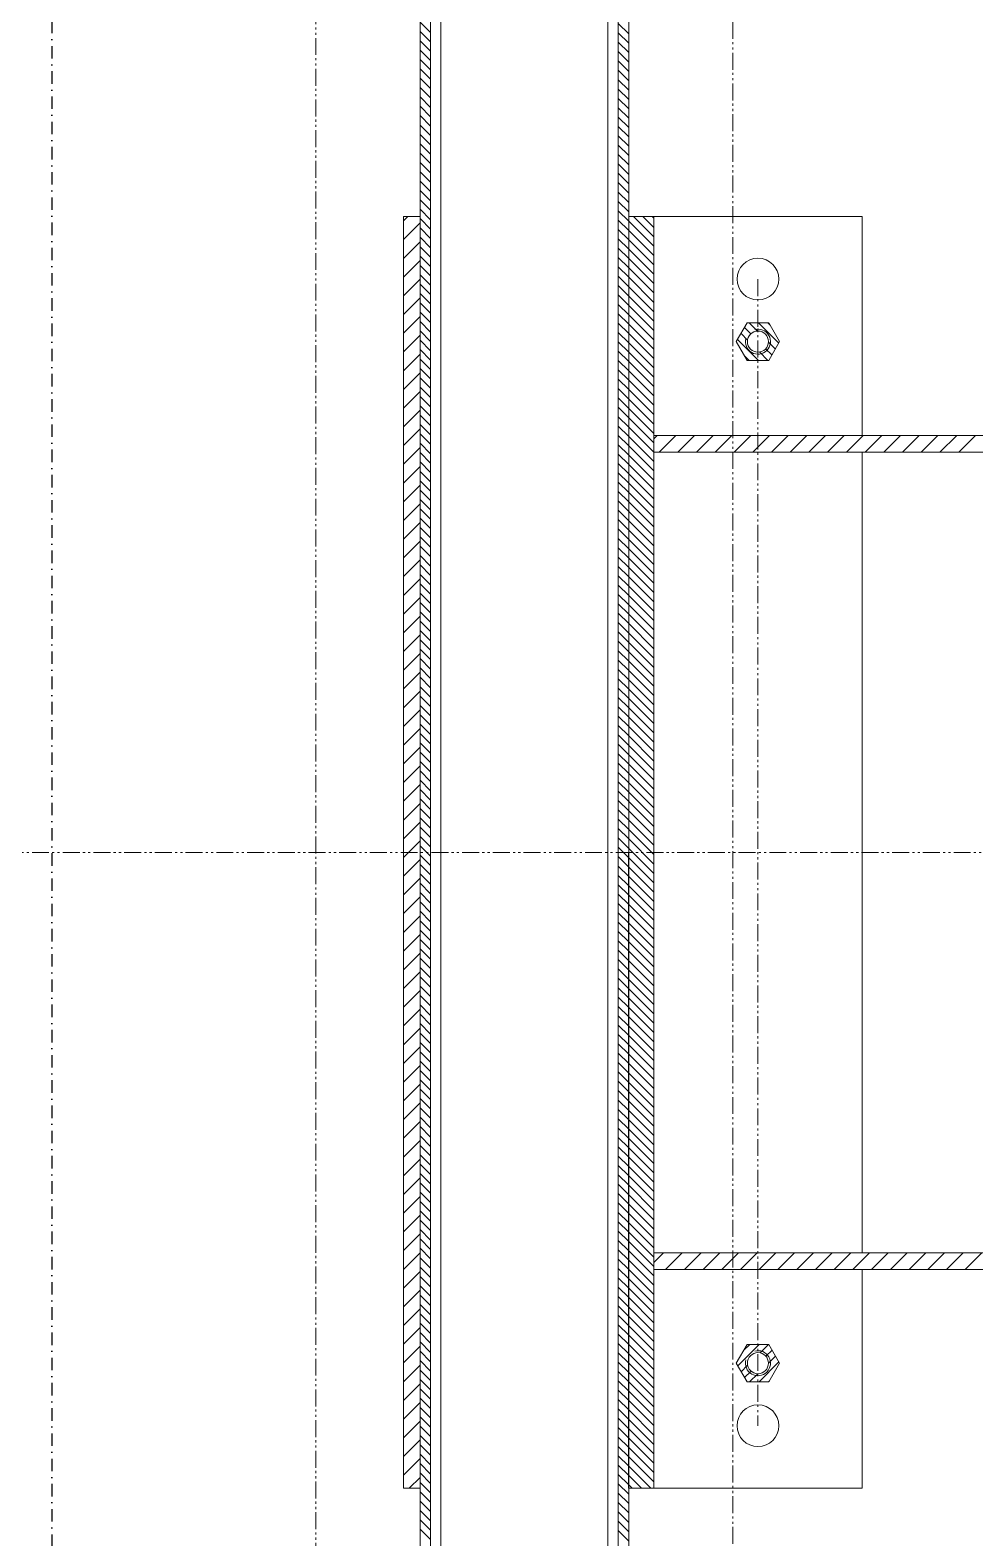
# Model space of a CAD drawing. Header units: millimetres. Extents: x 2179 to 44859, y 3478 to 159868.
# Drawn here: x 22059 to 22512, y 128228 to 128951 of the extents above; entities that cross this region are included whole.
import ezdxf

# ---------------------------------------------------------------- set-up
doc = ezdxf.new("R2010")
doc.units = ezdxf.units.MM
doc.linetypes.add('1_Čerchovaná 6_0mm', pattern=[12, 6, -3, 0, -3])
doc.linetypes.add('IMPORT-PHANTOM2', pattern=[14.732, 8.128, -1.524, 1.016, -1.524, 1.016, -1.524])
for name, color, linetype, lineweight in [('0-1', 7, 'IMPORT-PHANTOM2', 9), ('0-2', 7, 'Continuous', 9), ('2966-1_navrh dispozice stroju-HK_dwg-1', 7, 'Continuous', 9)]:
    doc.layers.add(name, color=color, linetype=linetype, lineweight=lineweight)
doc.layers.add('S-GRID-1', color=9, linetype='1_Čerchovaná 6_0mm', lineweight=25, true_color=0x808080)

# ---------------------------------------------------------------- blocks, each defined once
blk = doc.blocks.new('2966-1_navrh dispozice stroju-HK_dwg__X1375-902950-1NP _ stroje - KOTVÍCÍ BODY')
at = {"layer": '0-2'}
for p, q in [((-5916.6, 6098.09), (-5911.6, 6103.09)), ((-5912.11, 6098.09), (-5907.11, 6103.09)), ((-5907.62, 6098.09), (-5902.62, 6103.09)), ((-5903.13, 6098.09), (-5898.13, 6103.09)), ((-5898.64, 6098.09), (-5893.64, 6103.09)), ((-5894.15, 6098.09), (-5889.15, 6103.09)), ((-5889.66, 6098.09), (-5884.66, 6103.09)), ((-5885.17, 6098.09), (-5880.17, 6103.09)), ((-5880.68, 6098.09), (-5875.68, 6103.09)), ((-5876.19, 6098.09), (-5871.19, 6103.09)), ((-5871.7, 6098.09), (-5866.7, 6103.09)), ((-5867.21, 6098.09), (-5862.21, 6103.09)), ((-5862.72, 6098.09), (-5857.72, 6103.09)), ((-5858.23, 6098.09), (-5853.23, 6103.09)), ((-5853.74, 6098.09), (-5848.74, 6103.09)), ((-5849.25, 6098.09), (-5844.25, 6103.09)), ((-5844.76, 6098.09), (-5839.76, 6103.09)), ((-5840.27, 6098.09), (-5835.27, 6103.09)), ((-5835.78, 6098.09), (-5830.78, 6103.09)), ((-5831.29, 6098.09), (-5826.29, 6103.09)), ((-5826.8, 6098.09), (-5821.8, 6103.09)), ((-5822.31, 6098.09), (-5817.31, 6103.09)), ((-5817.82, 6098.09), (-5812.82, 6103.09)), ((-5813.33, 6098.09), (-5808.33, 6103.09)), ((-5808.84, 6098.09), (-5803.84, 6103.09)), ((-5804.35, 6098.09), (-5799.35, 6103.09)), ((-5799.86, 6098.09), (-5794.86, 6103.09)), ((-5795.37, 6098.09), (-5790.37, 6103.09)), ((-5790.88, 6098.09), (-5785.88, 6103.09)), ((-5786.39, 6098.09), (-5781.39, 6103.09)), ((-5781.9, 6098.09), (-5776.9, 6103.09)), ((-5777.41, 6098.09), (-5772.41, 6103.09)), ((-5772.92, 6098.09), (-5767.92, 6103.09)), ((-5768.43, 6098.09), (-5763.43, 6103.09)), ((-5763.94, 6098.09), (-5758.94, 6103.09)), ((-5759.45, 6098.09), (-5754.45, 6103.09)), ((-5754.96, 6098.09), (-5749.96, 6103.09)), ((-5750.47, 6098.09), (-5745.47, 6103.09)), ((-5745.98, 6098.09), (-5740.98, 6103.09)), ((-5741.49, 6098.09), (-5736.49, 6103.09)), ((-5737, 6098.09), (-5732, 6103.09)), ((-5732.51, 6098.09), (-5727.51, 6103.09)), ((-5728.02, 6098.09), (-5723.02, 6103.09)), ((-5723.53, 6098.09), (-5718.53, 6103.09)), ((-5719.04, 6098.09), (-5714.04, 6103.09)), ((-5714.55, 6098.09), (-5709.55, 6103.09)), ((-5710.06, 6098.09), (-5705.06, 6103.09)), ((-5705.57, 6098.09), (-5700.57, 6103.09)), ((-5701.08, 6098.09), (-5696.08, 6103.09)), ((-5696.59, 6098.09), (-5691.59, 6103.09)), ((-5692.1, 6098.09), (-5687.1, 6103.09)), ((-5687.61, 6098.09), (-5682.61, 6103.09)), ((-5683.12, 6098.09), (-5678.12, 6103.09)), ((-5678.63, 6098.09), (-5673.63, 6103.09)), ((-5674.14, 6098.09), (-5669.14, 6103.09)), ((-5669.65, 6098.09), (-5664.65, 6103.09)), ((-5665.16, 6098.09), (-5660.16, 6103.09)), ((-5660.66, 6098.09), (-5655.66, 6103.09)), ((-5656.17, 6098.09), (-5651.17, 6103.09)), ((-5651.68, 6098.09), (-5646.68, 6103.09)), ((-5647.19, 6098.09), (-5642.19, 6103.09)), ((-5642.7, 6098.09), (-5637.7, 6103.09)), ((-5638.21, 6098.09), (-5633.21, 6103.09)), ((-5633.72, 6098.09), (-5628.72, 6103.09)), ((-5629.23, 6098.09), (-5624.23, 6103.09)), ((-5624.74, 6098.09), (-5619.74, 6103.09)), ((-5620.25, 6098.09), (-5615.25, 6103.09)), ((-5615.76, 6098.09), (-5610.76, 6103.09)), ((-5611.27, 6098.09), (-5606.27, 6103.09)), ((-5606.78, 6098.09), (-5601.78, 6103.09)), ((-5602.29, 6098.09), (-5597.29, 6103.09)), ((-5597.8, 6098.09), (-5592.8, 6103.09)), ((-5593.31, 6098.09), (-5588.31, 6103.09)), ((-5588.82, 6098.09), (-5583.82, 6103.09)), ((-5584.33, 6098.09), (-5579.33, 6103.09)), ((-5579.84, 6098.09), (-5574.84, 6103.09)), ((-5575.35, 6098.09), (-5570.35, 6103.09)), ((-5570.86, 6098.09), (-5565.86, 6103.09)), ((-5566.37, 6098.09), (-5561.37, 6103.09)), ((-5561.88, 6098.09), (-5556.88, 6103.09)), ((-5557.39, 6098.09), (-5552.39, 6103.09)), ((-5552.9, 6098.09), (-5547.9, 6103.09)), ((-5548.41, 6098.09), (-5543.41, 6103.09)), ((-5543.92, 6098.09), (-5538.92, 6103.09)), ((-5539.43, 6098.09), (-5534.43, 6103.09)), ((-5534.94, 6098.09), (-5529.94, 6103.09)), ((-5530.45, 6098.09), (-5525.45, 6103.09)), ((-5525.96, 6098.09), (-5520.96, 6103.09)), ((-5521.47, 6098.09), (-5516.47, 6103.09)), ((-5516.98, 6098.09), (-5511.98, 6103.09)), ((-5512.49, 6098.09), (-5507.49, 6103.09)), ((-5508, 6098.09), (-5503, 6103.09)), ((-5503.51, 6098.09), (-5498.51, 6103.09)), ((-5499.02, 6098.09), (-5494.02, 6103.09)), ((-5494.53, 6098.09), (-5489.53, 6103.09)), ((-5490.04, 6098.09), (-5485.04, 6103.09)), ((-5485.55, 6098.09), (-5480.55, 6103.09)), ((-5481.06, 6098.09), (-5476.06, 6103.09)), ((-5476.57, 6098.09), (-5471.57, 6103.09)), ((-5472.08, 6098.09), (-5467.08, 6103.09)), ((-5467.59, 6098.09), (-5462.59, 6103.09)), ((-5463.1, 6098.09), (-5458.1, 6103.09)), ((-5458.61, 6098.09), (-5453.61, 6103.09)), ((-5454.12, 6098.09), (-5449.12, 6103.09)), ((-5449.63, 6098.09), (-5444.63, 6103.09)), ((-5445.14, 6098.09), (-5440.14, 6103.09)), ((-5440.65, 6098.09), (-5435.65, 6103.09)), ((-5436.16, 6098.09), (-5431.16, 6103.09)), ((-5431.67, 6098.09), (-5426.67, 6103.09)), ((-5427.18, 6098.09), (-5422.18, 6103.09)), ((-5422.69, 6098.09), (-5417.69, 6103.09)), ((-5418.2, 6098.09), (-5413.2, 6103.09)), ((-5413.71, 6098.09), (-5408.71, 6103.09)), ((-5409.22, 6098.09), (-5404.22, 6103.09)), ((-5404.73, 6098.09), (-5399.73, 6103.09)), ((-5400.24, 6098.09), (-5395.24, 6103.09)), ((-5395.75, 6098.09), (-5390.75, 6103.09)), ((-5391.26, 6098.09), (-5386.26, 6103.09)), ((-5386.77, 6098.09), (-5381.77, 6103.09)), ((-5382.28, 6098.09), (-5377.28, 6103.09)), ((-5377.79, 6098.09), (-5372.79, 6103.09)), ((-5373.3, 6098.09), (-5368.3, 6103.09)), ((-5368.81, 6098.09), (-5363.81, 6103.09)), ((-5364.32, 6098.09), (-5359.32, 6103.09)), ((-5359.83, 6098.09), (-5354.83, 6103.09)), ((-5355.34, 6098.09), (-5350.34, 6103.09)), ((-5350.85, 6098.09), (-5345.85, 6103.09)), ((-5346.36, 6098.09), (-5341.36, 6103.09)), ((-5341.87, 6098.09), (-5336.87, 6103.09)), ((-5337.38, 6098.09), (-5332.38, 6103.09)), ((-5332.89, 6098.09), (-5327.89, 6103.09)), ((-5328.4, 6098.09), (-5323.4, 6103.09)), ((-5323.91, 6098.09), (-5318.91, 6103.09)), ((-5319.42, 6098.09), (-5314.42, 6103.09)), ((-5314.93, 6098.09), (-5309.93, 6103.09)), ((-5310.43, 6098.09), (-5305.43, 6103.09)), ((-5305.94, 6098.09), (-5300.94, 6103.09)), ((-5301.45, 6098.09), (-5296.45, 6103.09)), ((-5296.96, 6098.09), (-5291.96, 6103.09)), ((-5292.47, 6098.09), (-5287.47, 6103.09)), ((-5287.98, 6098.09), (-5282.98, 6103.09)), ((-5283.49, 6098.09), (-5278.49, 6103.09)), ((-5279, 6098.09), (-5274, 6103.09)), ((-5274.51, 6098.09), (-5269.51, 6103.09)), ((-5270.02, 6098.09), (-5265.02, 6103.09)), ((-5265.53, 6098.09), (-5260.53, 6103.09)), ((-5261.04, 6098.09), (-5256.04, 6103.09)), ((-5256.55, 6098.09), (-5251.55, 6103.09)), ((-5252.06, 6098.09), (-5247.06, 6103.09)), ((-5247.57, 6098.09), (-5242.57, 6103.09)), ((-5243.08, 6098.09), (-5238.08, 6103.09)), ((-5238.59, 6098.09), (-5233.59, 6103.09)), ((-5234.1, 6098.09), (-5229.1, 6103.09)), ((-5229.61, 6098.09), (-5224.61, 6103.09)), ((-5225.12, 6098.09), (-5220.12, 6103.09)), ((-5220.63, 6098.09), (-5215.63, 6103.09)), ((-5216.14, 6098.09), (-5211.14, 6103.09)), ((-5211.65, 6098.09), (-5206.65, 6103.09)), ((-5207.16, 6098.09), (-5202.16, 6103.09)), ((-5202.67, 6098.09), (-5197.67, 6103.09)), ((-5198.18, 6098.09), (-5193.18, 6103.09)), ((-5193.69, 6098.09), (-5188.69, 6103.09))]:
    blk.add_line(p, q, dxfattribs=at)
blk = doc.blocks.new('2966-1_navrh dispozice stroju-HK_dwg__X1376-902951-1NP _ stroje - KOTVÍCÍ BODY')
at = {"layer": '0-2'}
for p, q in [((-5915.89, 6193.09), (-5910.89, 6198.09)), ((-5911.4, 6193.09), (-5906.4, 6198.09)), ((-5906.91, 6193.09), (-5901.91, 6198.09)), ((-5902.42, 6193.09), (-5897.42, 6198.09)), ((-5897.93, 6193.09), (-5892.93, 6198.09)), ((-5893.44, 6193.09), (-5888.44, 6198.09)), ((-5888.95, 6193.09), (-5883.95, 6198.09)), ((-5884.46, 6193.09), (-5879.46, 6198.09)), ((-5879.97, 6193.09), (-5874.97, 6198.09)), ((-5875.48, 6193.09), (-5870.48, 6198.09)), ((-5870.99, 6193.09), (-5865.99, 6198.09)), ((-5866.5, 6193.09), (-5861.5, 6198.09)), ((-5862.01, 6193.09), (-5857.01, 6198.09)), ((-5857.52, 6193.09), (-5852.52, 6198.09)), ((-5853.03, 6193.09), (-5848.03, 6198.09)), ((-5848.54, 6193.09), (-5843.54, 6198.09)), ((-5844.05, 6193.09), (-5839.05, 6198.09)), ((-5839.56, 6193.09), (-5834.56, 6198.09)), ((-5835.07, 6193.09), (-5830.07, 6198.09)), ((-5830.58, 6193.09), (-5825.58, 6198.09)), ((-5826.09, 6193.09), (-5821.09, 6198.09)), ((-5821.6, 6193.09), (-5816.6, 6198.09)), ((-5817.11, 6193.09), (-5812.11, 6198.09)), ((-5812.62, 6193.09), (-5807.62, 6198.09)), ((-5808.13, 6193.09), (-5803.13, 6198.09)), ((-5803.64, 6193.09), (-5798.64, 6198.09)), ((-5799.15, 6193.09), (-5794.15, 6198.09)), ((-5794.66, 6193.09), (-5789.66, 6198.09)), ((-5790.17, 6193.09), (-5785.17, 6198.09)), ((-5785.68, 6193.09), (-5780.68, 6198.09)), ((-5781.19, 6193.09), (-5776.19, 6198.09)), ((-5776.7, 6193.09), (-5771.7, 6198.09)), ((-5772.21, 6193.09), (-5767.21, 6198.09)), ((-5767.72, 6193.09), (-5762.72, 6198.09)), ((-5763.23, 6193.09), (-5758.23, 6198.09)), ((-5758.74, 6193.09), (-5753.74, 6198.09)), ((-5754.25, 6193.09), (-5749.25, 6198.09)), ((-5749.76, 6193.09), (-5744.76, 6198.09)), ((-5745.27, 6193.09), (-5740.27, 6198.09)), ((-5740.78, 6193.09), (-5735.78, 6198.09)), ((-5736.29, 6193.09), (-5731.29, 6198.09)), ((-5731.8, 6193.09), (-5726.8, 6198.09)), ((-5727.31, 6193.09), (-5722.31, 6198.09)), ((-5722.82, 6193.09), (-5717.82, 6198.09)), ((-5718.33, 6193.09), (-5713.33, 6198.09)), ((-5713.84, 6193.09), (-5708.84, 6198.09)), ((-5709.35, 6193.09), (-5704.35, 6198.09)), ((-5704.86, 6193.09), (-5699.86, 6198.09)), ((-5700.37, 6193.09), (-5695.37, 6198.09)), ((-5695.88, 6193.09), (-5690.88, 6198.09)), ((-5691.39, 6193.09), (-5686.39, 6198.09)), ((-5686.9, 6193.09), (-5681.9, 6198.09)), ((-5682.41, 6193.09), (-5677.41, 6198.09)), ((-5677.92, 6193.09), (-5672.92, 6198.09)), ((-5673.43, 6193.09), (-5668.43, 6198.09)), ((-5668.94, 6193.09), (-5663.94, 6198.09)), ((-5664.45, 6193.09), (-5659.45, 6198.09)), ((-5659.96, 6193.09), (-5654.96, 6198.09)), ((-5655.47, 6193.09), (-5650.47, 6198.09)), ((-5650.98, 6193.09), (-5645.98, 6198.09)), ((-5646.49, 6193.09), (-5641.49, 6198.09)), ((-5642, 6193.09), (-5637, 6198.09)), ((-5637.51, 6193.09), (-5632.51, 6198.09)), ((-5633.02, 6193.09), (-5628.02, 6198.09)), ((-5628.53, 6193.09), (-5623.53, 6198.09)), ((-5624.04, 6193.09), (-5619.04, 6198.09)), ((-5619.55, 6193.09), (-5614.55, 6198.09)), ((-5615.06, 6193.09), (-5610.06, 6198.09)), ((-5610.57, 6193.09), (-5605.57, 6198.09)), ((-5606.08, 6193.09), (-5601.08, 6198.09)), ((-5601.59, 6193.09), (-5596.59, 6198.09)), ((-5597.1, 6193.09), (-5592.1, 6198.09)), ((-5592.61, 6193.09), (-5587.61, 6198.09)), ((-5588.12, 6193.09), (-5583.12, 6198.09)), ((-5583.63, 6193.09), (-5578.63, 6198.09)), ((-5579.14, 6193.09), (-5574.14, 6198.09)), ((-5574.65, 6193.09), (-5569.65, 6198.09)), ((-5570.16, 6193.09), (-5565.16, 6198.09)), ((-5565.66, 6193.09), (-5560.66, 6198.09)), ((-5561.17, 6193.09), (-5556.17, 6198.09)), ((-5556.68, 6193.09), (-5551.68, 6198.09)), ((-5552.19, 6193.09), (-5547.19, 6198.09)), ((-5547.7, 6193.09), (-5542.7, 6198.09)), ((-5543.21, 6193.09), (-5538.21, 6198.09)), ((-5538.72, 6193.09), (-5533.72, 6198.09)), ((-5534.23, 6193.09), (-5529.23, 6198.09)), ((-5529.74, 6193.09), (-5524.74, 6198.09)), ((-5525.25, 6193.09), (-5520.25, 6198.09)), ((-5520.76, 6193.09), (-5515.76, 6198.09)), ((-5516.27, 6193.09), (-5511.27, 6198.09)), ((-5511.78, 6193.09), (-5506.78, 6198.09)), ((-5507.29, 6193.09), (-5502.29, 6198.09)), ((-5502.8, 6193.09), (-5497.8, 6198.09)), ((-5498.31, 6193.09), (-5493.31, 6198.09)), ((-5493.82, 6193.09), (-5488.82, 6198.09)), ((-5489.33, 6193.09), (-5484.33, 6198.09)), ((-5484.84, 6193.09), (-5479.84, 6198.09)), ((-5480.35, 6193.09), (-5475.35, 6198.09)), ((-5475.86, 6193.09), (-5470.86, 6198.09)), ((-5471.37, 6193.09), (-5466.37, 6198.09)), ((-5466.88, 6193.09), (-5461.88, 6198.09)), ((-5462.39, 6193.09), (-5457.39, 6198.09)), ((-5457.9, 6193.09), (-5452.9, 6198.09)), ((-5453.41, 6193.09), (-5448.41, 6198.09)), ((-5448.92, 6193.09), (-5443.92, 6198.09)), ((-5444.43, 6193.09), (-5439.43, 6198.09)), ((-5439.94, 6193.09), (-5434.94, 6198.09)), ((-5435.45, 6193.09), (-5430.45, 6198.09)), ((-5430.96, 6193.09), (-5425.96, 6198.09)), ((-5426.47, 6193.09), (-5421.47, 6198.09)), ((-5421.98, 6193.09), (-5416.98, 6198.09)), ((-5417.49, 6193.09), (-5412.49, 6198.09)), ((-5413, 6193.09), (-5408, 6198.09)), ((-5408.51, 6193.09), (-5403.51, 6198.09)), ((-5404.02, 6193.09), (-5399.02, 6198.09)), ((-5399.53, 6193.09), (-5394.53, 6198.09)), ((-5395.04, 6193.09), (-5390.04, 6198.09)), ((-5390.55, 6193.09), (-5385.55, 6198.09)), ((-5386.06, 6193.09), (-5381.06, 6198.09)), ((-5381.57, 6193.09), (-5376.57, 6198.09)), ((-5377.08, 6193.09), (-5372.08, 6198.09)), ((-5372.59, 6193.09), (-5367.59, 6198.09)), ((-5368.1, 6193.09), (-5363.1, 6198.09)), ((-5363.61, 6193.09), (-5358.61, 6198.09)), ((-5359.12, 6193.09), (-5354.12, 6198.09)), ((-5354.63, 6193.09), (-5349.63, 6198.09)), ((-5350.14, 6193.09), (-5345.14, 6198.09)), ((-5345.65, 6193.09), (-5340.65, 6198.09)), ((-5341.16, 6193.09), (-5336.16, 6198.09)), ((-5336.67, 6193.09), (-5331.67, 6198.09)), ((-5332.18, 6193.09), (-5327.18, 6198.09)), ((-5327.69, 6193.09), (-5322.69, 6198.09)), ((-5323.2, 6193.09), (-5318.2, 6198.09)), ((-5318.71, 6193.09), (-5313.71, 6198.09)), ((-5314.22, 6193.09), (-5309.22, 6198.09)), ((-5309.73, 6193.09), (-5304.73, 6198.09)), ((-5305.24, 6193.09), (-5300.24, 6198.09)), ((-5300.75, 6193.09), (-5295.75, 6198.09)), ((-5296.26, 6193.09), (-5291.26, 6198.09)), ((-5291.77, 6193.09), (-5286.77, 6198.09)), ((-5287.28, 6193.09), (-5282.28, 6198.09)), ((-5282.79, 6193.09), (-5277.79, 6198.09)), ((-5278.3, 6193.09), (-5273.3, 6198.09)), ((-5273.81, 6193.09), (-5268.81, 6198.09)), ((-5269.32, 6193.09), (-5264.32, 6198.09)), ((-5264.83, 6193.09), (-5259.83, 6198.09)), ((-5260.34, 6193.09), (-5255.34, 6198.09)), ((-5255.85, 6193.09), (-5250.85, 6198.09)), ((-5251.36, 6193.09), (-5246.36, 6198.09)), ((-5246.87, 6193.09), (-5241.87, 6198.09)), ((-5242.38, 6193.09), (-5237.38, 6198.09)), ((-5237.89, 6193.09), (-5232.89, 6198.09)), ((-5233.4, 6193.09), (-5228.4, 6198.09)), ((-5228.91, 6193.09), (-5223.91, 6198.09)), ((-5224.42, 6193.09), (-5219.42, 6198.09)), ((-5219.93, 6193.09), (-5214.93, 6198.09)), ((-5215.43, 6193.09), (-5210.43, 6198.09)), ((-5210.94, 6193.09), (-5205.94, 6198.09)), ((-5206.45, 6193.09), (-5201.45, 6198.09)), ((-5201.96, 6193.09), (-5196.96, 6198.09)), ((-5197.47, 6193.09), (-5192.47, 6198.09)), ((-5192.98, 6193.09), (-5187.98, 6198.09))]:
    blk.add_line(p, q, dxfattribs=at)
blk = doc.blocks.new('2966-1_navrh dispozice stroju-HK_dwg__X1385-902960-1NP _ stroje - KOTVÍCÍ BODY')
at = {"layer": '0-2'}
for p, q in [((-5318.3, 6359.49), (-5326.3, 6367.49)), ((-5318.3, 6350.51), (-5326.3, 6358.51)), ((-5318.3, 6341.53), (-5326.3, 6349.53)), ((-5318.3, 6332.55), (-5326.3, 6340.55)), ((-5318.3, 6323.57), (-5326.3, 6331.57)), ((-5318.3, 6314.59), (-5326.3, 6322.59)), ((-5318.3, 6305.61), (-5326.3, 6313.61)), ((-5318.3, 6296.63), (-5326.3, 6304.63)), ((-5318.3, 6287.65), (-5326.3, 6295.65)), ((-5318.3, 6278.67), (-5326.3, 6286.67)), ((-5318.3, 6269.69), (-5326.3, 6277.69)), ((-5318.3, 6260.71), (-5326.3, 6268.71)), ((-5318.3, 6251.73), (-5326.3, 6259.73)), ((-5318.3, 6242.75), (-5326.3, 6250.75)), ((-5318.3, 6233.77), (-5326.3, 6241.77)), ((-5318.3, 6224.79), (-5326.3, 6232.79)), ((-5318.3, 6215.81), (-5326.3, 6223.81)), ((-5321.56, 6210.09), (-5326.3, 6214.83))]:
    blk.add_line(p, q, dxfattribs=at)
blk = doc.blocks.new('2966-1_navrh dispozice stroju-HK_dwg__X1386-902961-1NP _ stroje - KOTVÍCÍ BODY')
at = {"layer": '0-2'}
for p, q in [((-5710.3, 6356.36), (-5718.3, 6364.36)), ((-5710.3, 6347.38), (-5718.3, 6355.38)), ((-5710.3, 6338.4), (-5718.3, 6346.4)), ((-5710.3, 6329.42), (-5718.3, 6337.42)), ((-5710.3, 6320.44), (-5718.3, 6328.44)), ((-5710.3, 6311.46), (-5718.3, 6319.46)), ((-5710.3, 6302.48), (-5718.3, 6310.48)), ((-5710.3, 6293.5), (-5718.3, 6301.5)), ((-5710.3, 6284.52), (-5718.3, 6292.52)), ((-5710.3, 6275.54), (-5718.3, 6283.54)), ((-5710.3, 6266.56), (-5718.3, 6274.56)), ((-5710.3, 6257.58), (-5718.3, 6265.58)), ((-5710.3, 6248.6), (-5718.3, 6256.6)), ((-5710.3, 6239.62), (-5718.3, 6247.62)), ((-5710.3, 6230.64), (-5718.3, 6238.64)), ((-5710.3, 6221.66), (-5718.3, 6229.66)), ((-5710.3, 6212.68), (-5718.3, 6220.68)), ((-5716.69, 6210.09), (-5718.3, 6211.7))]:
    blk.add_line(p, q, dxfattribs=at)
blk = doc.blocks.new('2966-1_navrh dispozice stroju-HK_dwg__X1387-902962-1NP _ stroje - KOTVÍCÍ BODY')
at = {"layer": '0-2'}
for p, q in [((-5823.3, 6209.34), (-5822.56, 6210.09)), ((-5823.3, 6204.85), (-5818.07, 6210.09)), ((-5823.3, 6200.36), (-5813.58, 6210.09)), ((-5821.09, 6198.09), (-5809.09, 6210.09)), ((-5816.6, 6198.09), (-5804.6, 6210.09)), ((-5812.11, 6198.09), (-5800.11, 6210.09)), ((-5807.62, 6198.09), (-5795.62, 6210.09)), ((-5803.13, 6198.09), (-5791.13, 6210.09)), ((-5798.64, 6198.09), (-5786.64, 6210.09)), ((-5794.15, 6198.09), (-5782.15, 6210.09)), ((-5789.66, 6198.09), (-5777.66, 6210.09)), ((-5785.17, 6198.09), (-5773.17, 6210.09)), ((-5780.68, 6198.09), (-5768.68, 6210.09)), ((-5776.19, 6198.09), (-5764.19, 6210.09)), ((-5771.7, 6198.09), (-5759.7, 6210.09)), ((-5767.21, 6198.09), (-5755.21, 6210.09)), ((-5762.72, 6198.09), (-5750.72, 6210.09)), ((-5758.23, 6198.09), (-5746.23, 6210.09)), ((-5753.74, 6198.09), (-5741.74, 6210.09)), ((-5749.25, 6198.09), (-5737.25, 6210.09)), ((-5744.76, 6198.09), (-5732.76, 6210.09)), ((-5740.27, 6198.09), (-5728.27, 6210.09)), ((-5735.78, 6198.09), (-5723.78, 6210.09)), ((-5731.29, 6198.09), (-5719.29, 6210.09)), ((-5726.8, 6198.09), (-5714.8, 6210.09)), ((-5722.31, 6198.09), (-5710.31, 6210.09)), ((-5717.82, 6198.09), (-5705.82, 6210.09)), ((-5713.33, 6198.09), (-5701.33, 6210.09)), ((-5708.84, 6198.09), (-5696.84, 6210.09)), ((-5704.35, 6198.09), (-5692.35, 6210.09)), ((-5699.86, 6198.09), (-5687.86, 6210.09)), ((-5695.37, 6198.09), (-5683.37, 6210.09)), ((-5690.88, 6198.09), (-5678.88, 6210.09)), ((-5686.39, 6198.09), (-5674.39, 6210.09)), ((-5681.9, 6198.09), (-5669.9, 6210.09)), ((-5677.41, 6198.09), (-5665.41, 6210.09)), ((-5672.92, 6198.09), (-5660.92, 6210.09)), ((-5668.43, 6198.09), (-5656.43, 6210.09)), ((-5663.94, 6198.09), (-5651.94, 6210.09)), ((-5659.45, 6198.09), (-5647.45, 6210.09)), ((-5654.96, 6198.09), (-5642.96, 6210.09)), ((-5650.47, 6198.09), (-5638.47, 6210.09)), ((-5645.98, 6198.09), (-5633.98, 6210.09)), ((-5641.49, 6198.09), (-5629.49, 6210.09)), ((-5637, 6198.09), (-5625, 6210.09)), ((-5632.51, 6198.09), (-5620.51, 6210.09)), ((-5628.02, 6198.09), (-5616.02, 6210.09)), ((-5623.53, 6198.09), (-5611.53, 6210.09)), ((-5619.04, 6198.09), (-5607.04, 6210.09)), ((-5614.55, 6198.09), (-5602.55, 6210.09)), ((-5610.06, 6198.09), (-5598.06, 6210.09)), ((-5605.57, 6198.09), (-5593.57, 6210.09)), ((-5601.08, 6198.09), (-5589.08, 6210.09)), ((-5596.59, 6198.09), (-5584.59, 6210.09)), ((-5592.1, 6198.09), (-5580.1, 6210.09)), ((-5587.61, 6198.09), (-5575.61, 6210.09)), ((-5583.12, 6198.09), (-5571.12, 6210.09)), ((-5578.63, 6198.09), (-5566.63, 6210.09)), ((-5574.14, 6198.09), (-5562.14, 6210.09)), ((-5569.65, 6198.09), (-5557.65, 6210.09)), ((-5565.16, 6198.09), (-5553.16, 6210.09)), ((-5560.66, 6198.09), (-5548.66, 6210.09)), ((-5556.17, 6198.09), (-5544.17, 6210.09)), ((-5551.68, 6198.09), (-5539.68, 6210.09)), ((-5547.19, 6198.09), (-5535.19, 6210.09)), ((-5542.7, 6198.09), (-5530.7, 6210.09)), ((-5538.21, 6198.09), (-5526.21, 6210.09)), ((-5533.72, 6198.09), (-5521.72, 6210.09)), ((-5529.23, 6198.09), (-5517.23, 6210.09)), ((-5524.74, 6198.09), (-5512.74, 6210.09)), ((-5520.25, 6198.09), (-5508.25, 6210.09)), ((-5515.76, 6198.09), (-5503.76, 6210.09)), ((-5511.27, 6198.09), (-5499.27, 6210.09)), ((-5506.78, 6198.09), (-5494.78, 6210.09)), ((-5502.29, 6198.09), (-5490.29, 6210.09)), ((-5497.8, 6198.09), (-5485.8, 6210.09)), ((-5493.31, 6198.09), (-5481.31, 6210.09)), ((-5488.82, 6198.09), (-5476.82, 6210.09)), ((-5484.33, 6198.09), (-5472.33, 6210.09)), ((-5479.84, 6198.09), (-5467.84, 6210.09)), ((-5475.35, 6198.09), (-5463.35, 6210.09)), ((-5470.86, 6198.09), (-5458.86, 6210.09)), ((-5466.37, 6198.09), (-5454.37, 6210.09)), ((-5461.88, 6198.09), (-5449.88, 6210.09)), ((-5457.39, 6198.09), (-5445.39, 6210.09)), ((-5452.9, 6198.09), (-5440.9, 6210.09)), ((-5448.41, 6198.09), (-5436.41, 6210.09)), ((-5443.92, 6198.09), (-5431.92, 6210.09)), ((-5439.43, 6198.09), (-5427.43, 6210.09)), ((-5434.94, 6198.09), (-5422.94, 6210.09)), ((-5430.45, 6198.09), (-5418.45, 6210.09)), ((-5425.96, 6198.09), (-5413.96, 6210.09)), ((-5421.47, 6198.09), (-5409.47, 6210.09)), ((-5416.98, 6198.09), (-5404.98, 6210.09)), ((-5412.49, 6198.09), (-5400.49, 6210.09)), ((-5408, 6198.09), (-5396, 6210.09)), ((-5403.51, 6198.09), (-5391.51, 6210.09)), ((-5399.02, 6198.09), (-5387.02, 6210.09)), ((-5394.53, 6198.09), (-5382.53, 6210.09)), ((-5390.04, 6198.09), (-5378.04, 6210.09)), ((-5385.55, 6198.09), (-5373.55, 6210.09)), ((-5381.06, 6198.09), (-5369.06, 6210.09)), ((-5376.57, 6198.09), (-5364.57, 6210.09)), ((-5372.08, 6198.09), (-5360.08, 6210.09)), ((-5367.59, 6198.09), (-5355.59, 6210.09)), ((-5363.1, 6198.09), (-5351.1, 6210.09)), ((-5358.61, 6198.09), (-5346.61, 6210.09)), ((-5354.12, 6198.09), (-5342.12, 6210.09)), ((-5349.63, 6198.09), (-5337.63, 6210.09)), ((-5345.14, 6198.09), (-5333.14, 6210.09)), ((-5340.65, 6198.09), (-5328.65, 6210.09)), ((-5336.16, 6198.09), (-5324.16, 6210.09)), ((-5331.67, 6198.09), (-5319.67, 6210.09)), ((-5327.18, 6198.09), (-5315.18, 6210.09)), ((-5322.69, 6198.09), (-5310.69, 6210.09)), ((-5318.2, 6198.09), (-5306.2, 6210.09)), ((-5313.71, 6198.09), (-5301.71, 6210.09)), ((-5309.22, 6198.09), (-5297.22, 6210.09)), ((-5304.73, 6198.09), (-5292.73, 6210.09)), ((-5300.24, 6198.09), (-5288.24, 6210.09)), ((-5295.75, 6198.09), (-5283.75, 6210.09)), ((-5291.26, 6198.09), (-5279.26, 6210.09)), ((-5286.77, 6198.09), (-5274.77, 6210.09)), ((-5282.28, 6198.09), (-5270.28, 6210.09)), ((-5277.79, 6198.09), (-5265.79, 6210.09)), ((-5273.3, 6198.09), (-5261.3, 6210.09)), ((-5268.81, 6198.09), (-5256.81, 6210.09)), ((-5264.32, 6198.09), (-5252.32, 6210.09)), ((-5259.83, 6198.09), (-5247.83, 6210.09)), ((-5255.34, 6198.09), (-5243.34, 6210.09)), ((-5250.85, 6198.09), (-5238.85, 6210.09)), ((-5246.36, 6198.09), (-5234.36, 6210.09)), ((-5241.87, 6198.09), (-5229.87, 6210.09)), ((-5237.38, 6198.09), (-5225.38, 6210.09)), ((-5232.89, 6198.09), (-5220.89, 6210.09)), ((-5228.4, 6198.09), (-5216.4, 6210.09)), ((-5223.91, 6198.09), (-5213.3, 6208.69)), ((-5219.42, 6198.09), (-5213.3, 6204.2)), ((-5214.93, 6198.09), (-5213.3, 6199.71))]:
    blk.add_line(p, q, dxfattribs=at)
blk = doc.blocks.new('2966-1_navrh dispozice stroju-HK_dwg__X1388-902963-1NP _ stroje - KOTVÍCÍ BODY')
at = {"layer": '0-2'}
for p, q in [((-5264.3, 6260.59), (-5273.87, 6270.15)), ((-5278.26, 6261.08), (-5282.3, 6265.12)), ((-5276.59, 6263.9), (-5279.56, 6266.87)), ((-5273.34, 6265.14), (-5276.71, 6268.51)), ((-5264.3, 6265.08), (-5264.78, 6265.55)), ((-5272.08, 6250.4), (-5282.3, 6260.63)), ((-5279.34, 6253.18), (-5282.3, 6256.14)), ((-5266.38, 6253.69), (-5269.49, 6256.8)), ((-5264.3, 6256.1), (-5268.25, 6260.05)), ((-5269.23, 6252.05), (-5272.31, 6255.13))]:
    blk.add_line(p, q, dxfattribs=at)
blk = doc.blocks.new('2966-1_navrh dispozice stroju-HK_dwg__X1390-902965-1NP _ stroje - KOTVÍCÍ BODY')
at = {"layer": '0-2'}
for p, q in [((-5772.3, 6260.34), (-5762.59, 6270.06)), ((-5772.3, 6264.83), (-5771.25, 6265.89)), ((-5763.05, 6265.11), (-5759.74, 6268.42)), ((-5759.88, 6263.78), (-5756.89, 6266.78)), ((-5758.33, 6260.85), (-5754.3, 6264.87)), ((-5772.3, 6255.85), (-5768.33, 6259.83)), ((-5770.07, 6253.6), (-5767, 6256.67)), ((-5764.38, 6250.31), (-5754.3, 6260.38)), ((-5756.68, 6253.52), (-5754.3, 6255.89)), ((-5767.22, 6251.96), (-5764.07, 6255.11))]:
    blk.add_line(p, q, dxfattribs=at)
blk = doc.blocks.new('2966-1_navrh dispozice stroju-HK_dwg__X1400-902975-1NP _ stroje - KOTVÍCÍ BODY')
at = {"layer": '0-2'}
for p, q in [((-5812.22, 6090.09), (-5820.22, 6098.09)), ((-5803.24, 6090.09), (-5811.24, 6098.09)), ((-5794.26, 6090.09), (-5802.26, 6098.09)), ((-5785.28, 6090.09), (-5793.28, 6098.09)), ((-5776.3, 6090.09), (-5784.3, 6098.09)), ((-5767.32, 6090.09), (-5775.32, 6098.09)), ((-5758.34, 6090.09), (-5766.34, 6098.09)), ((-5749.36, 6090.09), (-5757.36, 6098.09)), ((-5740.38, 6090.09), (-5748.38, 6098.09)), ((-5731.4, 6090.09), (-5739.4, 6098.09)), ((-5722.42, 6090.09), (-5730.42, 6098.09)), ((-5713.44, 6090.09), (-5721.44, 6098.09)), ((-5704.45, 6090.09), (-5712.45, 6098.09)), ((-5695.47, 6090.09), (-5703.47, 6098.09)), ((-5686.49, 6090.09), (-5694.49, 6098.09)), ((-5677.51, 6090.09), (-5685.51, 6098.09)), ((-5668.53, 6090.09), (-5676.53, 6098.09)), ((-5659.55, 6090.09), (-5667.55, 6098.09)), ((-5650.57, 6090.09), (-5658.57, 6098.09)), ((-5641.59, 6090.09), (-5649.59, 6098.09)), ((-5632.61, 6090.09), (-5640.61, 6098.09)), ((-5623.63, 6090.09), (-5631.63, 6098.09)), ((-5614.65, 6090.09), (-5622.65, 6098.09)), ((-5605.67, 6090.09), (-5613.67, 6098.09)), ((-5596.69, 6090.09), (-5604.69, 6098.09)), ((-5587.71, 6090.09), (-5595.71, 6098.09)), ((-5578.73, 6090.09), (-5586.73, 6098.09)), ((-5569.75, 6090.09), (-5577.75, 6098.09)), ((-5560.77, 6090.09), (-5568.77, 6098.09)), ((-5551.79, 6090.09), (-5559.79, 6098.09)), ((-5542.81, 6090.09), (-5550.81, 6098.09)), ((-5533.83, 6090.09), (-5541.83, 6098.09)), ((-5524.85, 6090.09), (-5532.85, 6098.09)), ((-5515.87, 6090.09), (-5523.87, 6098.09)), ((-5506.89, 6090.09), (-5514.89, 6098.09)), ((-5497.91, 6090.09), (-5505.91, 6098.09)), ((-5488.93, 6090.09), (-5496.93, 6098.09)), ((-5479.95, 6090.09), (-5487.95, 6098.09)), ((-5470.97, 6090.09), (-5478.97, 6098.09)), ((-5461.99, 6090.09), (-5469.99, 6098.09)), ((-5453.01, 6090.09), (-5461.01, 6098.09)), ((-5444.03, 6090.09), (-5452.03, 6098.09)), ((-5435.05, 6090.09), (-5443.05, 6098.09)), ((-5426.07, 6090.09), (-5434.07, 6098.09)), ((-5417.09, 6090.09), (-5425.09, 6098.09)), ((-5408.11, 6090.09), (-5416.11, 6098.09)), ((-5399.13, 6090.09), (-5407.13, 6098.09)), ((-5390.15, 6090.09), (-5398.15, 6098.09)), ((-5381.17, 6090.09), (-5389.17, 6098.09)), ((-5372.19, 6090.09), (-5380.19, 6098.09)), ((-5363.21, 6090.09), (-5371.21, 6098.09)), ((-5354.22, 6090.09), (-5362.22, 6098.09)), ((-5345.24, 6090.09), (-5353.24, 6098.09)), ((-5336.26, 6090.09), (-5344.26, 6098.09)), ((-5327.28, 6090.09), (-5335.28, 6098.09)), ((-5318.3, 6090.09), (-5326.3, 6098.09)), ((-5309.32, 6090.09), (-5317.32, 6098.09)), ((-5300.34, 6090.09), (-5308.34, 6098.09)), ((-5291.36, 6090.09), (-5299.36, 6098.09)), ((-5282.38, 6090.09), (-5290.38, 6098.09)), ((-5273.4, 6090.09), (-5281.4, 6098.09)), ((-5264.42, 6090.09), (-5272.42, 6098.09)), ((-5255.44, 6090.09), (-5263.44, 6098.09)), ((-5246.46, 6090.09), (-5254.46, 6098.09)), ((-5237.48, 6090.09), (-5245.48, 6098.09)), ((-5228.5, 6090.09), (-5236.5, 6098.09)), ((-5219.52, 6090.09), (-5227.52, 6098.09)), ((-5213.3, 6092.85), (-5218.54, 6098.09)), ((-5821.2, 6090.09), (-5823.3, 6092.19))]:
    blk.add_line(p, q, dxfattribs=at)
blk = doc.blocks.new('2966-1_navrh dispozice stroju-HK_dwg-867852-1NP _ stroje - KOTVÍCÍ BODY')
at = {"layer": '0-1'}
for p, q in [((20.53, 10745.29), (-1917.63, 7520.98)), ((-910.67, 7837.43), (-2110.58, 8558.7)), ((-2213.62, 8387.29), (-1013.71, 7666.02)), ((-1740.14, 8350.03), (-1268.75, 8066.67))]:
    blk.add_line(p, q, dxfattribs=at)
at = {"layer": '0-2'}
for p, q in [((-2184.34, 8533.04), (-898.73, 7760.25)), ((-939.95, 7691.68), (-2225.56, 8464.47)), ((-1314.13, 8152.29), (-1643.24, 8350.12))]:
    blk.add_line(p, q, dxfattribs=at)
at = {"layer": '0-2', "flags": 128}
for points in [[(-1054.46, 9345.15), (-1064.74, 9351.34), (-1071.52, 9340.06), (-1061.23, 9333.88), (-1054.46, 9345.15), (-1701.62, 8268.53), (-1694.76, 8264.41), (-1047.6, 9341.03), (-1054.46, 9345.15), (-1053.93, 9346.03)], [(-896.16, 7764.53), (-2181.77, 8537.32), (-2179.19, 8541.61), (-893.58, 7768.82)], [(-2230.71, 8455.9), (-945.1, 7683.11), (-942.52, 7687.39), (-2228.13, 8460.18)], [(-1719.46, 8343.66), (-1724.82, 8334.76), (-1719.78, 8325.67), (-1709.39, 8325.48), (-1704.04, 8334.39), (-1709.07, 8343.48)], [(-1849.31, 8226.64), (-1853.43, 8219.78), (-1330.62, 7905.51), (-1326.5, 7912.37)], [(-1299.5, 8091.22), (-1304.85, 8082.31), (-1299.81, 8073.22), (-1289.42, 8073.04), (-1284.07, 8081.94), (-1289.11, 8091.03)]]:
    blk.add_lwpolyline(points, close=True, dxfattribs=at)
for points in [[(-711.63, 9139.08), (-718.48, 9143.2), (-1365.64, 8066.58), (-1358.79, 8062.46), (-711.63, 9139.08), (-704.57, 9150.81), (-711.43, 9154.93), (-641.2, 9271.76)], [(-1650.1, 8354.24), (-1740.09, 8408.34), (-1791.61, 8322.63), (-1268.8, 8008.36), (-1274.98, 7998.08), (-1797.79, 8312.35), (-1791.61, 8322.63)], [(-1268.8, 8008.36), (-1217.28, 8094.07), (-1307.27, 8148.16)]]:
    blk.add_lwpolyline(points, dxfattribs=at)
at = {"layer": '0-2'}
for centre, radius in [((-1740.14, 8350.03), 10), ((-1714.43, 8334.57), 5.05), ((-1294.46, 8082.13), 5.05), ((-1268.75, 8066.67), 10)]:
    blk.add_circle(centre, radius, dxfattribs=at)
for centre in [(-1714.43, 8334.57), (-1294.46, 8082.13)]:
    blk.add_arc(centre, 6, 223.98964, 163.98964, dxfattribs=at)
at = {"rotation": 328.989640494807}
for name in ['2966-1_navrh dispozice stroju-HK_dwg__X1386-902961-1NP _ stroje - KOTVÍCÍ BODY', '2966-1_navrh dispozice stroju-HK_dwg__X1385-902960-1NP _ stroje - KOTVÍCÍ BODY', '2966-1_navrh dispozice stroju-HK_dwg__X1376-902951-1NP _ stroje - KOTVÍCÍ BODY', '2966-1_navrh dispozice stroju-HK_dwg__X1375-902950-1NP _ stroje - KOTVÍCÍ BODY', '2966-1_navrh dispozice stroju-HK_dwg__X1390-902965-1NP _ stroje - KOTVÍCÍ BODY', '2966-1_navrh dispozice stroju-HK_dwg__X1387-902962-1NP _ stroje - KOTVÍCÍ BODY', '2966-1_navrh dispozice stroju-HK_dwg__X1400-902975-1NP _ stroje - KOTVÍCÍ BODY', '2966-1_navrh dispozice stroju-HK_dwg__X1388-902963-1NP _ stroje - KOTVÍCÍ BODY']:
    blk.add_blockref(name, (0, 0), dxfattribs=at)

msp = doc.modelspace()

# ---------------------------------------------------------------- linework, layer by layer
at = {"layer": 'S-GRID-1'}
msp.add_line((22069.78, 158068.27), (22069.78, 120650.82), dxfattribs=at)

# ---------------------------------------------------------------- block references
at = {"layer": '2966-1_navrh dispozice stroju-HK_dwg-1', "rotation": 301.0103595051954}
msp.add_blockref('2966-1_navrh dispozice stroju-HK_dwg-867852-1NP _ stroje - KOTVÍCÍ BODY', (16148.33, 123038.47), dxfattribs=at)

doc.saveas('drawing.dxf')
